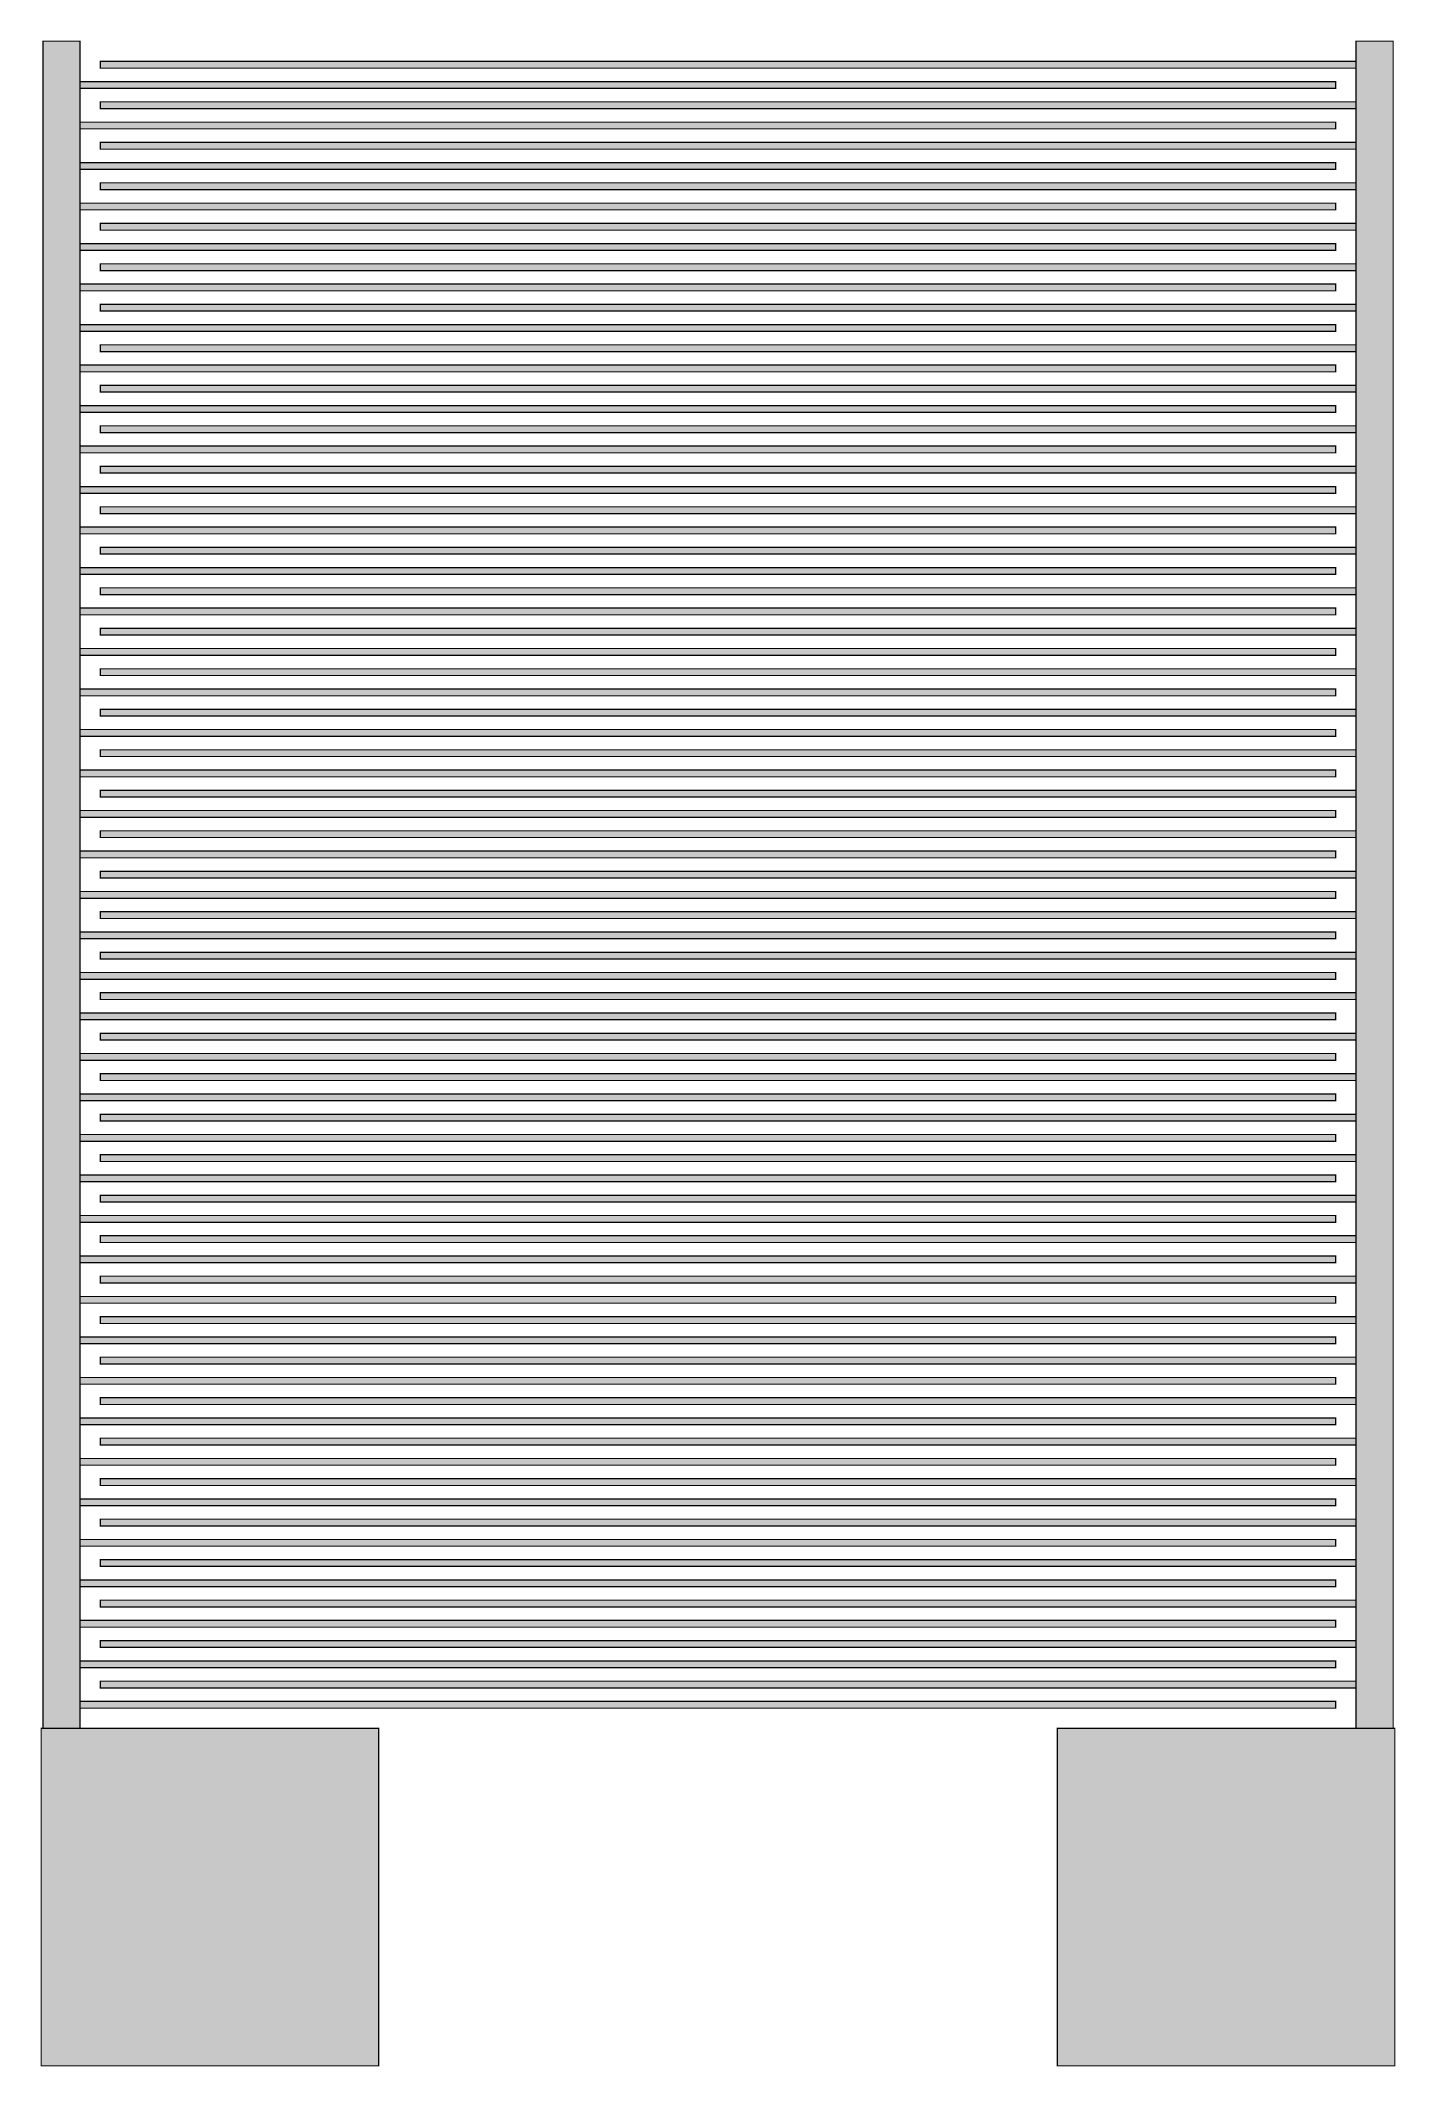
# Model space of a CAD drawing. Header units: millimetres. Extents: x -77.8 to -67.8, y 3.9 to 18.9.
import ezdxf

# ---------------------------------------------------------------- set-up
doc = ezdxf.new("R2010")
doc.units = ezdxf.units.MM
doc.header["$MEASUREMENT"] = 0
doc.layers.add('Top-Layer', color=7, linetype='Continuous', true_color=0xff0000)

msp = doc.modelspace()

# ---------------------------------------------------------------- hatches: boundary and pattern name
at = {"layer": 'Top-Layer'}
for points in [[(-77.496, 18.93), (-77.496, 6.43), (-75.284, 6.43), (-75.284, 3.93), (-77.784, 3.93), (-77.784, 6.43), (-77.771, 6.43), (-77.771, 18.93)], [(-67.771, 18.93), (-67.771, 6.43), (-67.758, 6.43), (-67.758, 3.93), (-70.258, 3.93), (-70.258, 6.43), (-68.046, 6.43), (-68.046, 18.93)], [(-77.346, 18.73), (-68.046, 18.73), (-68.046, 18.78), (-77.346, 18.78)], [(-77.496, 18.58), (-68.196, 18.58), (-68.196, 18.63), (-77.496, 18.63)], [(-77.346, 18.43), (-68.046, 18.43), (-68.046, 18.48), (-77.346, 18.48)], [(-77.496, 18.28), (-68.196, 18.28), (-68.196, 18.33), (-77.496, 18.33)], [(-77.346, 18.13), (-68.046, 18.13), (-68.046, 18.18), (-77.346, 18.18)], [(-77.496, 17.98), (-68.196, 17.98), (-68.196, 18.03), (-77.496, 18.03)], [(-77.346, 17.83), (-68.046, 17.83), (-68.046, 17.88), (-77.346, 17.88)], [(-77.496, 17.68), (-68.196, 17.68), (-68.196, 17.73), (-77.496, 17.73)], [(-77.346, 17.53), (-68.046, 17.53), (-68.046, 17.58), (-77.346, 17.58)], [(-77.496, 17.38), (-68.196, 17.38), (-68.196, 17.43), (-77.496, 17.43)], [(-77.346, 17.23), (-68.046, 17.23), (-68.046, 17.28), (-77.346, 17.28)], [(-77.496, 17.08), (-68.196, 17.08), (-68.196, 17.13), (-77.496, 17.13)], [(-77.346, 16.93), (-68.046, 16.93), (-68.046, 16.98), (-77.346, 16.98)], [(-77.496, 16.78), (-68.196, 16.78), (-68.196, 16.83), (-77.496, 16.83)], [(-77.346, 16.63), (-68.046, 16.63), (-68.046, 16.68), (-77.346, 16.68)], [(-77.496, 16.48), (-68.196, 16.48), (-68.196, 16.53), (-77.496, 16.53)], [(-77.346, 16.33), (-68.046, 16.33), (-68.046, 16.38), (-77.346, 16.38)], [(-77.496, 16.18), (-68.196, 16.18), (-68.196, 16.23), (-77.496, 16.23)], [(-77.346, 16.03), (-68.046, 16.03), (-68.046, 16.08), (-77.346, 16.08)], [(-77.496, 15.88), (-68.196, 15.88), (-68.196, 15.93), (-77.496, 15.93)], [(-77.346, 15.73), (-68.046, 15.73), (-68.046, 15.78), (-77.346, 15.78)], [(-77.496, 15.58), (-68.196, 15.58), (-68.196, 15.63), (-77.496, 15.63)], [(-77.346, 15.43), (-68.046, 15.43), (-68.046, 15.48), (-77.346, 15.48)], [(-77.496, 15.28), (-68.196, 15.28), (-68.196, 15.33), (-77.496, 15.33)], [(-77.346, 15.13), (-68.046, 15.13), (-68.046, 15.18), (-77.346, 15.18)], [(-77.496, 14.98), (-68.196, 14.98), (-68.196, 15.03), (-77.496, 15.03)], [(-77.346, 14.83), (-68.046, 14.83), (-68.046, 14.88), (-77.346, 14.88)], [(-77.496, 14.68), (-68.196, 14.68), (-68.196, 14.73), (-77.496, 14.73)], [(-77.346, 14.53), (-68.046, 14.53), (-68.046, 14.58), (-77.346, 14.58)], [(-77.496, 14.38), (-68.196, 14.38), (-68.196, 14.43), (-77.496, 14.43)], [(-77.346, 14.23), (-68.046, 14.23), (-68.046, 14.28), (-77.346, 14.28)], [(-77.496, 14.08), (-68.196, 14.08), (-68.196, 14.13), (-77.496, 14.13)], [(-77.346, 13.93), (-68.046, 13.93), (-68.046, 13.98), (-77.346, 13.98)], [(-77.496, 13.78), (-68.196, 13.78), (-68.196, 13.83), (-77.496, 13.83)], [(-77.346, 13.63), (-68.046, 13.63), (-68.046, 13.68), (-77.346, 13.68)], [(-77.496, 13.48), (-68.196, 13.48), (-68.196, 13.53), (-77.496, 13.53)], [(-77.346, 13.33), (-68.046, 13.33), (-68.046, 13.38), (-77.346, 13.38)], [(-77.496, 13.18), (-68.196, 13.18), (-68.196, 13.23), (-77.496, 13.23)], [(-77.346, 13.03), (-68.046, 13.03), (-68.046, 13.08), (-77.346, 13.08)], [(-77.496, 12.88), (-68.196, 12.88), (-68.196, 12.93), (-77.496, 12.93)], [(-77.346, 12.73), (-68.046, 12.73), (-68.046, 12.78), (-77.346, 12.78)], [(-77.496, 12.58), (-68.196, 12.58), (-68.196, 12.63), (-77.496, 12.63)], [(-77.346, 12.43), (-68.046, 12.43), (-68.046, 12.48), (-77.346, 12.48)], [(-77.496, 12.28), (-68.196, 12.28), (-68.196, 12.33), (-77.496, 12.33)], [(-77.346, 12.13), (-68.046, 12.13), (-68.046, 12.18), (-77.346, 12.18)], [(-77.496, 11.98), (-68.196, 11.98), (-68.196, 12.03), (-77.496, 12.03)], [(-77.346, 11.83), (-68.046, 11.83), (-68.046, 11.88), (-77.346, 11.88)], [(-77.496, 11.68), (-68.196, 11.68), (-68.196, 11.73), (-77.496, 11.73)], [(-77.346, 11.53), (-68.046, 11.53), (-68.046, 11.58), (-77.346, 11.58)], [(-77.496, 11.38), (-68.196, 11.38), (-68.196, 11.43), (-77.496, 11.43)], [(-77.346, 11.23), (-68.046, 11.23), (-68.046, 11.28), (-77.346, 11.28)], [(-77.496, 11.08), (-68.196, 11.08), (-68.196, 11.13), (-77.496, 11.13)], [(-77.346, 10.93), (-68.046, 10.93), (-68.046, 10.98), (-77.346, 10.98)], [(-77.496, 10.78), (-68.196, 10.78), (-68.196, 10.83), (-77.496, 10.83)], [(-77.346, 10.63), (-68.046, 10.63), (-68.046, 10.68), (-77.346, 10.68)], [(-77.496, 10.48), (-68.196, 10.48), (-68.196, 10.53), (-77.496, 10.53)], [(-77.346, 10.33), (-68.046, 10.33), (-68.046, 10.38), (-77.346, 10.38)], [(-77.496, 10.18), (-68.196, 10.18), (-68.196, 10.23), (-77.496, 10.23)], [(-77.346, 10.03), (-68.046, 10.03), (-68.046, 10.08), (-77.346, 10.08)], [(-77.496, 9.88), (-68.196, 9.88), (-68.196, 9.93), (-77.496, 9.93)], [(-77.346, 9.73), (-68.046, 9.73), (-68.046, 9.78), (-77.346, 9.78)], [(-77.496, 9.58), (-68.196, 9.58), (-68.196, 9.63), (-77.496, 9.63)], [(-77.346, 9.43), (-68.046, 9.43), (-68.046, 9.48), (-77.346, 9.48)], [(-77.496, 9.28), (-68.196, 9.28), (-68.196, 9.33), (-77.496, 9.33)], [(-77.346, 9.13), (-68.046, 9.13), (-68.046, 9.18), (-77.346, 9.18)], [(-77.496, 8.98), (-68.196, 8.98), (-68.196, 9.03), (-77.496, 9.03)], [(-77.346, 8.83), (-68.046, 8.83), (-68.046, 8.88), (-77.346, 8.88)], [(-77.496, 8.68), (-68.196, 8.68), (-68.196, 8.73), (-77.496, 8.73)], [(-77.346, 8.53), (-68.046, 8.53), (-68.046, 8.58), (-77.346, 8.58)], [(-77.496, 8.38), (-68.196, 8.38), (-68.196, 8.43), (-77.496, 8.43)], [(-77.346, 8.23), (-68.046, 8.23), (-68.046, 8.28), (-77.346, 8.28)], [(-77.496, 8.08), (-68.196, 8.08), (-68.196, 8.13), (-77.496, 8.13)], [(-77.346, 7.93), (-68.046, 7.93), (-68.046, 7.98), (-77.346, 7.98)], [(-77.496, 7.78), (-68.196, 7.78), (-68.196, 7.83), (-77.496, 7.83)], [(-77.346, 7.63), (-68.046, 7.63), (-68.046, 7.68), (-77.346, 7.68)], [(-77.496, 7.48), (-68.196, 7.48), (-68.196, 7.53), (-77.496, 7.53)], [(-77.346, 7.33), (-68.046, 7.33), (-68.046, 7.38), (-77.346, 7.38)], [(-77.496, 7.18), (-68.196, 7.18), (-68.196, 7.23), (-77.496, 7.23)], [(-77.346, 7.03), (-68.046, 7.03), (-68.046, 7.08), (-77.346, 7.08)], [(-77.496, 6.88), (-68.196, 6.88), (-68.196, 6.93), (-77.496, 6.93)], [(-77.346, 6.73), (-68.046, 6.73), (-68.046, 6.78), (-77.346, 6.78)], [(-77.496, 6.58), (-68.196, 6.58), (-68.196, 6.63), (-77.496, 6.63)]]:
    msp.add_hatch(color=256, dxfattribs=at).paths.add_polyline_path(points)

# ---------------------------------------------------------------- linework, layer by layer
for points, const_width in [([(-77.496, 18.93), (-77.496, 6.43), (-75.284, 6.43), (-75.284, 3.93), (-77.784, 3.93), (-77.784, 6.43), (-77.771, 6.43), (-77.771, 18.93)], 0.00508), ([(-77.771, 6.43), (-77.496, 6.43), (-77.496, 18.93), (-77.771, 18.93)], 0.009), ([(-67.771, 18.93), (-67.771, 6.43), (-67.758, 6.43), (-67.758, 3.93), (-70.258, 3.93), (-70.258, 6.43), (-68.046, 6.43), (-68.046, 18.93)], 0.00508), ([(-68.046, 6.43), (-67.771, 6.43), (-67.771, 18.93), (-68.046, 18.93)], 0.009), ([(-77.346, 18.73), (-68.046, 18.73), (-68.046, 18.78), (-77.346, 18.78)], 0.009), ([(-77.346, 18.73), (-68.046, 18.73), (-68.046, 18.78), (-77.346, 18.78)], 0.00508), ([(-77.496, 18.58), (-68.196, 18.58), (-68.196, 18.63), (-77.496, 18.63)], 0.009), ([(-77.496, 18.58), (-68.196, 18.58), (-68.196, 18.63), (-77.496, 18.63)], 0.00508), ([(-77.346, 18.43), (-68.046, 18.43), (-68.046, 18.48), (-77.346, 18.48)], 0.009), ([(-77.346, 18.43), (-68.046, 18.43), (-68.046, 18.48), (-77.346, 18.48)], 0.00508), ([(-77.496, 18.28), (-68.196, 18.28), (-68.196, 18.33), (-77.496, 18.33)], 0.009), ([(-77.496, 18.28), (-68.196, 18.28), (-68.196, 18.33), (-77.496, 18.33)], 0.00508), ([(-77.346, 18.13), (-68.046, 18.13), (-68.046, 18.18), (-77.346, 18.18)], 0.009), ([(-77.346, 18.13), (-68.046, 18.13), (-68.046, 18.18), (-77.346, 18.18)], 0.00508), ([(-77.496, 17.98), (-68.196, 17.98), (-68.196, 18.03), (-77.496, 18.03)], 0.009), ([(-77.496, 17.98), (-68.196, 17.98), (-68.196, 18.03), (-77.496, 18.03)], 0.00508), ([(-77.346, 17.83), (-68.046, 17.83), (-68.046, 17.88), (-77.346, 17.88)], 0.009), ([(-77.346, 17.83), (-68.046, 17.83), (-68.046, 17.88), (-77.346, 17.88)], 0.00508), ([(-77.496, 17.68), (-68.196, 17.68), (-68.196, 17.73), (-77.496, 17.73)], 0.009), ([(-77.496, 17.68), (-68.196, 17.68), (-68.196, 17.73), (-77.496, 17.73)], 0.00508), ([(-77.346, 17.53), (-68.046, 17.53), (-68.046, 17.58), (-77.346, 17.58)], 0.009), ([(-77.346, 17.53), (-68.046, 17.53), (-68.046, 17.58), (-77.346, 17.58)], 0.00508), ([(-77.496, 17.38), (-68.196, 17.38), (-68.196, 17.43), (-77.496, 17.43)], 0.009), ([(-77.496, 17.38), (-68.196, 17.38), (-68.196, 17.43), (-77.496, 17.43)], 0.00508), ([(-77.346, 17.23), (-68.046, 17.23), (-68.046, 17.28), (-77.346, 17.28)], 0.009), ([(-77.346, 17.23), (-68.046, 17.23), (-68.046, 17.28), (-77.346, 17.28)], 0.00508), ([(-77.496, 17.08), (-68.196, 17.08), (-68.196, 17.13), (-77.496, 17.13)], 0.009), ([(-77.496, 17.08), (-68.196, 17.08), (-68.196, 17.13), (-77.496, 17.13)], 0.00508), ([(-77.346, 16.93), (-68.046, 16.93), (-68.046, 16.98), (-77.346, 16.98)], 0.009), ([(-77.346, 16.93), (-68.046, 16.93), (-68.046, 16.98), (-77.346, 16.98)], 0.00508), ([(-77.496, 16.78), (-68.196, 16.78), (-68.196, 16.83), (-77.496, 16.83)], 0.009), ([(-77.496, 16.78), (-68.196, 16.78), (-68.196, 16.83), (-77.496, 16.83)], 0.00508), ([(-77.346, 16.63), (-68.046, 16.63), (-68.046, 16.68), (-77.346, 16.68)], 0.009), ([(-77.346, 16.63), (-68.046, 16.63), (-68.046, 16.68), (-77.346, 16.68)], 0.00508), ([(-77.496, 16.48), (-68.196, 16.48), (-68.196, 16.53), (-77.496, 16.53)], 0.009), ([(-77.496, 16.48), (-68.196, 16.48), (-68.196, 16.53), (-77.496, 16.53)], 0.00508), ([(-77.346, 16.33), (-68.046, 16.33), (-68.046, 16.38), (-77.346, 16.38)], 0.009), ([(-77.346, 16.33), (-68.046, 16.33), (-68.046, 16.38), (-77.346, 16.38)], 0.00508), ([(-77.496, 16.18), (-68.196, 16.18), (-68.196, 16.23), (-77.496, 16.23)], 0.009), ([(-77.496, 16.18), (-68.196, 16.18), (-68.196, 16.23), (-77.496, 16.23)], 0.00508), ([(-77.346, 16.03), (-68.046, 16.03), (-68.046, 16.08), (-77.346, 16.08)], 0.009), ([(-77.346, 16.03), (-68.046, 16.03), (-68.046, 16.08), (-77.346, 16.08)], 0.00508), ([(-77.496, 15.88), (-68.196, 15.88), (-68.196, 15.93), (-77.496, 15.93)], 0.009), ([(-77.496, 15.88), (-68.196, 15.88), (-68.196, 15.93), (-77.496, 15.93)], 0.00508), ([(-77.346, 15.73), (-68.046, 15.73), (-68.046, 15.78), (-77.346, 15.78)], 0.009), ([(-77.346, 15.73), (-68.046, 15.73), (-68.046, 15.78), (-77.346, 15.78)], 0.00508), ([(-77.496, 15.58), (-68.196, 15.58), (-68.196, 15.63), (-77.496, 15.63)], 0.009), ([(-77.496, 15.58), (-68.196, 15.58), (-68.196, 15.63), (-77.496, 15.63)], 0.00508), ([(-77.346, 15.43), (-68.046, 15.43), (-68.046, 15.48), (-77.346, 15.48)], 0.009), ([(-77.346, 15.43), (-68.046, 15.43), (-68.046, 15.48), (-77.346, 15.48)], 0.00508), ([(-77.496, 15.28), (-68.196, 15.28), (-68.196, 15.33), (-77.496, 15.33)], 0.009), ([(-77.496, 15.28), (-68.196, 15.28), (-68.196, 15.33), (-77.496, 15.33)], 0.00508), ([(-77.346, 15.13), (-68.046, 15.13), (-68.046, 15.18), (-77.346, 15.18)], 0.009), ([(-77.346, 15.13), (-68.046, 15.13), (-68.046, 15.18), (-77.346, 15.18)], 0.00508), ([(-77.496, 14.98), (-68.196, 14.98), (-68.196, 15.03), (-77.496, 15.03)], 0.009), ([(-77.496, 14.98), (-68.196, 14.98), (-68.196, 15.03), (-77.496, 15.03)], 0.00508), ([(-77.346, 14.83), (-68.046, 14.83), (-68.046, 14.88), (-77.346, 14.88)], 0.009), ([(-77.346, 14.83), (-68.046, 14.83), (-68.046, 14.88), (-77.346, 14.88)], 0.00508), ([(-77.496, 14.68), (-68.196, 14.68), (-68.196, 14.73), (-77.496, 14.73)], 0.009), ([(-77.496, 14.68), (-68.196, 14.68), (-68.196, 14.73), (-77.496, 14.73)], 0.00508), ([(-77.346, 14.53), (-68.046, 14.53), (-68.046, 14.58), (-77.346, 14.58)], 0.009), ([(-77.346, 14.53), (-68.046, 14.53), (-68.046, 14.58), (-77.346, 14.58)], 0.00508), ([(-77.496, 14.38), (-68.196, 14.38), (-68.196, 14.43), (-77.496, 14.43)], 0.009), ([(-77.496, 14.38), (-68.196, 14.38), (-68.196, 14.43), (-77.496, 14.43)], 0.00508), ([(-77.346, 14.23), (-68.046, 14.23), (-68.046, 14.28), (-77.346, 14.28)], 0.009), ([(-77.346, 14.23), (-68.046, 14.23), (-68.046, 14.28), (-77.346, 14.28)], 0.00508), ([(-77.496, 14.08), (-68.196, 14.08), (-68.196, 14.13), (-77.496, 14.13)], 0.009), ([(-77.496, 14.08), (-68.196, 14.08), (-68.196, 14.13), (-77.496, 14.13)], 0.00508), ([(-77.346, 13.93), (-68.046, 13.93), (-68.046, 13.98), (-77.346, 13.98)], 0.009), ([(-77.346, 13.93), (-68.046, 13.93), (-68.046, 13.98), (-77.346, 13.98)], 0.00508), ([(-77.496, 13.78), (-68.196, 13.78), (-68.196, 13.83), (-77.496, 13.83)], 0.009), ([(-77.496, 13.78), (-68.196, 13.78), (-68.196, 13.83), (-77.496, 13.83)], 0.00508), ([(-77.346, 13.63), (-68.046, 13.63), (-68.046, 13.68), (-77.346, 13.68)], 0.009), ([(-77.346, 13.63), (-68.046, 13.63), (-68.046, 13.68), (-77.346, 13.68)], 0.00508), ([(-77.496, 13.48), (-68.196, 13.48), (-68.196, 13.53), (-77.496, 13.53)], 0.009), ([(-77.496, 13.48), (-68.196, 13.48), (-68.196, 13.53), (-77.496, 13.53)], 0.00508), ([(-77.346, 13.33), (-68.046, 13.33), (-68.046, 13.38), (-77.346, 13.38)], 0.009), ([(-77.346, 13.33), (-68.046, 13.33), (-68.046, 13.38), (-77.346, 13.38)], 0.00508), ([(-77.496, 13.18), (-68.196, 13.18), (-68.196, 13.23), (-77.496, 13.23)], 0.009), ([(-77.496, 13.18), (-68.196, 13.18), (-68.196, 13.23), (-77.496, 13.23)], 0.00508), ([(-77.346, 13.03), (-68.046, 13.03), (-68.046, 13.08), (-77.346, 13.08)], 0.009), ([(-77.346, 13.03), (-68.046, 13.03), (-68.046, 13.08), (-77.346, 13.08)], 0.00508), ([(-77.496, 12.88), (-68.196, 12.88), (-68.196, 12.93), (-77.496, 12.93)], 0.009), ([(-77.496, 12.88), (-68.196, 12.88), (-68.196, 12.93), (-77.496, 12.93)], 0.00508), ([(-77.346, 12.73), (-68.046, 12.73), (-68.046, 12.78), (-77.346, 12.78)], 0.009), ([(-77.346, 12.73), (-68.046, 12.73), (-68.046, 12.78), (-77.346, 12.78)], 0.00508), ([(-77.496, 12.58), (-68.196, 12.58), (-68.196, 12.63), (-77.496, 12.63)], 0.009), ([(-77.496, 12.58), (-68.196, 12.58), (-68.196, 12.63), (-77.496, 12.63)], 0.00508), ([(-77.346, 12.43), (-68.046, 12.43), (-68.046, 12.48), (-77.346, 12.48)], 0.009), ([(-77.346, 12.43), (-68.046, 12.43), (-68.046, 12.48), (-77.346, 12.48)], 0.00508), ([(-77.496, 12.28), (-68.196, 12.28), (-68.196, 12.33), (-77.496, 12.33)], 0.009), ([(-77.496, 12.28), (-68.196, 12.28), (-68.196, 12.33), (-77.496, 12.33)], 0.00508), ([(-77.346, 12.13), (-68.046, 12.13), (-68.046, 12.18), (-77.346, 12.18)], 0.009), ([(-77.346, 12.13), (-68.046, 12.13), (-68.046, 12.18), (-77.346, 12.18)], 0.00508), ([(-77.496, 11.98), (-68.196, 11.98), (-68.196, 12.03), (-77.496, 12.03)], 0.009), ([(-77.496, 11.98), (-68.196, 11.98), (-68.196, 12.03), (-77.496, 12.03)], 0.00508), ([(-77.346, 11.83), (-68.046, 11.83), (-68.046, 11.88), (-77.346, 11.88)], 0.009), ([(-77.346, 11.83), (-68.046, 11.83), (-68.046, 11.88), (-77.346, 11.88)], 0.00508), ([(-77.496, 11.68), (-68.196, 11.68), (-68.196, 11.73), (-77.496, 11.73)], 0.009), ([(-77.496, 11.68), (-68.196, 11.68), (-68.196, 11.73), (-77.496, 11.73)], 0.00508), ([(-77.346, 11.53), (-68.046, 11.53), (-68.046, 11.58), (-77.346, 11.58)], 0.009), ([(-77.346, 11.53), (-68.046, 11.53), (-68.046, 11.58), (-77.346, 11.58)], 0.00508), ([(-77.496, 11.38), (-68.196, 11.38), (-68.196, 11.43), (-77.496, 11.43)], 0.009), ([(-77.496, 11.38), (-68.196, 11.38), (-68.196, 11.43), (-77.496, 11.43)], 0.00508), ([(-77.346, 11.23), (-68.046, 11.23), (-68.046, 11.28), (-77.346, 11.28)], 0.009), ([(-77.346, 11.23), (-68.046, 11.23), (-68.046, 11.28), (-77.346, 11.28)], 0.00508), ([(-77.496, 11.08), (-68.196, 11.08), (-68.196, 11.13), (-77.496, 11.13)], 0.009), ([(-77.496, 11.08), (-68.196, 11.08), (-68.196, 11.13), (-77.496, 11.13)], 0.00508), ([(-77.346, 10.93), (-68.046, 10.93), (-68.046, 10.98), (-77.346, 10.98)], 0.009), ([(-77.346, 10.93), (-68.046, 10.93), (-68.046, 10.98), (-77.346, 10.98)], 0.00508), ([(-77.496, 10.78), (-68.196, 10.78), (-68.196, 10.83), (-77.496, 10.83)], 0.009), ([(-77.496, 10.78), (-68.196, 10.78), (-68.196, 10.83), (-77.496, 10.83)], 0.00508), ([(-77.346, 10.63), (-68.046, 10.63), (-68.046, 10.68), (-77.346, 10.68)], 0.009), ([(-77.346, 10.63), (-68.046, 10.63), (-68.046, 10.68), (-77.346, 10.68)], 0.00508), ([(-77.496, 10.48), (-68.196, 10.48), (-68.196, 10.53), (-77.496, 10.53)], 0.009), ([(-77.496, 10.48), (-68.196, 10.48), (-68.196, 10.53), (-77.496, 10.53)], 0.00508), ([(-77.346, 10.33), (-68.046, 10.33), (-68.046, 10.38), (-77.346, 10.38)], 0.009), ([(-77.346, 10.33), (-68.046, 10.33), (-68.046, 10.38), (-77.346, 10.38)], 0.00508), ([(-77.496, 10.18), (-68.196, 10.18), (-68.196, 10.23), (-77.496, 10.23)], 0.009), ([(-77.496, 10.18), (-68.196, 10.18), (-68.196, 10.23), (-77.496, 10.23)], 0.00508), ([(-77.346, 10.03), (-68.046, 10.03), (-68.046, 10.08), (-77.346, 10.08)], 0.009), ([(-77.346, 10.03), (-68.046, 10.03), (-68.046, 10.08), (-77.346, 10.08)], 0.00508), ([(-77.496, 9.88), (-68.196, 9.88), (-68.196, 9.93), (-77.496, 9.93)], 0.009), ([(-77.496, 9.88), (-68.196, 9.88), (-68.196, 9.93), (-77.496, 9.93)], 0.00508), ([(-77.346, 9.73), (-68.046, 9.73), (-68.046, 9.78), (-77.346, 9.78)], 0.009), ([(-77.346, 9.73), (-68.046, 9.73), (-68.046, 9.78), (-77.346, 9.78)], 0.00508), ([(-77.496, 9.58), (-68.196, 9.58), (-68.196, 9.63), (-77.496, 9.63)], 0.009), ([(-77.496, 9.58), (-68.196, 9.58), (-68.196, 9.63), (-77.496, 9.63)], 0.00508), ([(-77.346, 9.43), (-68.046, 9.43), (-68.046, 9.48), (-77.346, 9.48)], 0.009), ([(-77.346, 9.43), (-68.046, 9.43), (-68.046, 9.48), (-77.346, 9.48)], 0.00508), ([(-77.496, 9.28), (-68.196, 9.28), (-68.196, 9.33), (-77.496, 9.33)], 0.009), ([(-77.496, 9.28), (-68.196, 9.28), (-68.196, 9.33), (-77.496, 9.33)], 0.00508), ([(-77.346, 9.13), (-68.046, 9.13), (-68.046, 9.18), (-77.346, 9.18)], 0.009), ([(-77.346, 9.13), (-68.046, 9.13), (-68.046, 9.18), (-77.346, 9.18)], 0.00508), ([(-77.496, 8.98), (-68.196, 8.98), (-68.196, 9.03), (-77.496, 9.03)], 0.009), ([(-77.496, 8.98), (-68.196, 8.98), (-68.196, 9.03), (-77.496, 9.03)], 0.00508), ([(-77.346, 8.83), (-68.046, 8.83), (-68.046, 8.88), (-77.346, 8.88)], 0.009), ([(-77.346, 8.83), (-68.046, 8.83), (-68.046, 8.88), (-77.346, 8.88)], 0.00508), ([(-77.496, 8.68), (-68.196, 8.68), (-68.196, 8.73), (-77.496, 8.73)], 0.009), ([(-77.496, 8.68), (-68.196, 8.68), (-68.196, 8.73), (-77.496, 8.73)], 0.00508), ([(-77.346, 8.53), (-68.046, 8.53), (-68.046, 8.58), (-77.346, 8.58)], 0.009), ([(-77.346, 8.53), (-68.046, 8.53), (-68.046, 8.58), (-77.346, 8.58)], 0.00508), ([(-77.496, 8.38), (-68.196, 8.38), (-68.196, 8.43), (-77.496, 8.43)], 0.009), ([(-77.496, 8.38), (-68.196, 8.38), (-68.196, 8.43), (-77.496, 8.43)], 0.00508), ([(-77.346, 8.23), (-68.046, 8.23), (-68.046, 8.28), (-77.346, 8.28)], 0.009), ([(-77.346, 8.23), (-68.046, 8.23), (-68.046, 8.28), (-77.346, 8.28)], 0.00508), ([(-77.496, 8.08), (-68.196, 8.08), (-68.196, 8.13), (-77.496, 8.13)], 0.009), ([(-77.496, 8.08), (-68.196, 8.08), (-68.196, 8.13), (-77.496, 8.13)], 0.00508), ([(-77.346, 7.93), (-68.046, 7.93), (-68.046, 7.98), (-77.346, 7.98)], 0.009), ([(-77.346, 7.93), (-68.046, 7.93), (-68.046, 7.98), (-77.346, 7.98)], 0.00508), ([(-77.496, 7.78), (-68.196, 7.78), (-68.196, 7.83), (-77.496, 7.83)], 0.009), ([(-77.496, 7.78), (-68.196, 7.78), (-68.196, 7.83), (-77.496, 7.83)], 0.00508), ([(-77.346, 7.63), (-68.046, 7.63), (-68.046, 7.68), (-77.346, 7.68)], 0.009), ([(-77.346, 7.63), (-68.046, 7.63), (-68.046, 7.68), (-77.346, 7.68)], 0.00508), ([(-77.496, 7.48), (-68.196, 7.48), (-68.196, 7.53), (-77.496, 7.53)], 0.009), ([(-77.496, 7.48), (-68.196, 7.48), (-68.196, 7.53), (-77.496, 7.53)], 0.00508), ([(-77.346, 7.33), (-68.046, 7.33), (-68.046, 7.38), (-77.346, 7.38)], 0.009), ([(-77.346, 7.33), (-68.046, 7.33), (-68.046, 7.38), (-77.346, 7.38)], 0.00508), ([(-77.496, 7.18), (-68.196, 7.18), (-68.196, 7.23), (-77.496, 7.23)], 0.009), ([(-77.496, 7.18), (-68.196, 7.18), (-68.196, 7.23), (-77.496, 7.23)], 0.00508), ([(-77.346, 7.03), (-68.046, 7.03), (-68.046, 7.08), (-77.346, 7.08)], 0.009), ([(-77.346, 7.03), (-68.046, 7.03), (-68.046, 7.08), (-77.346, 7.08)], 0.00508), ([(-77.496, 6.88), (-68.196, 6.88), (-68.196, 6.93), (-77.496, 6.93)], 0.009), ([(-77.496, 6.88), (-68.196, 6.88), (-68.196, 6.93), (-77.496, 6.93)], 0.00508), ([(-77.346, 6.73), (-68.046, 6.73), (-68.046, 6.78), (-77.346, 6.78)], 0.009), ([(-77.346, 6.73), (-68.046, 6.73), (-68.046, 6.78), (-77.346, 6.78)], 0.00508), ([(-77.496, 6.58), (-68.196, 6.58), (-68.196, 6.63), (-77.496, 6.63)], 0.009), ([(-77.496, 6.58), (-68.196, 6.58), (-68.196, 6.63), (-77.496, 6.63)], 0.00508), ([(-77.784, 3.93), (-75.284, 3.93), (-75.284, 6.43), (-77.784, 6.43)], 0.009), ([(-70.258, 3.93), (-67.758, 3.93), (-67.758, 6.43), (-70.258, 6.43)], 0.009)]:
    msp.add_lwpolyline(points, close=True, dxfattribs=dict(at, const_width=const_width))

doc.saveas('drawing.dxf')
